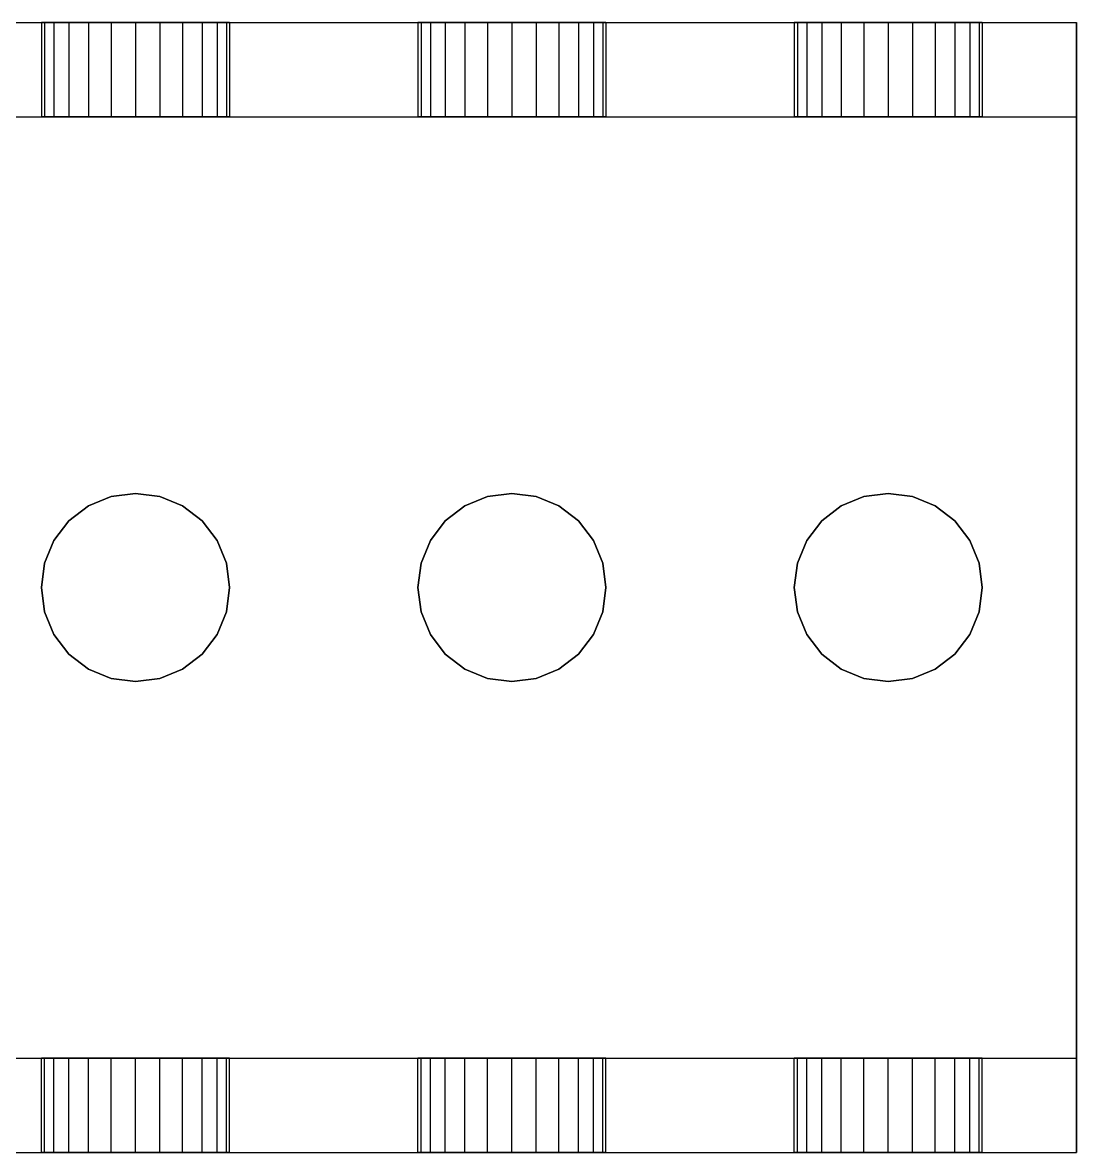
# Model space of a CAD drawing. Header units: metres. Extents: x 0 to 2.5, y -1.5 to 0.
# Drawn here: x 1.1 to 2.5, y -1.5 to 0 of the extents above; entities that cross this region are included whole.
import ezdxf

# ---------------------------------------------------------------- set-up
doc = ezdxf.new("R2010")
doc.units = ezdxf.units.M

msp = doc.modelspace()

# ---------------------------------------------------------------- linework, layer by layer
at = {"layer": 'MY3DLAYER'}
for p, q in [((0, 0), (2.5, 0)), ((0, 0, 1.5), (2.5, 0, 1.5)), ((1.125, 0, 0.75), (1.1293, 0, 0.7824)), ((1.1293, 0, 0.7176), (1.125, 0, 0.75)), ((1.125, 0, 0.75), (1.125, -0.125, 0.75)), ((1.1293, 0, 0.7824), (1.1417, 0, 0.8125)), ((1.1293, 0, 0.7824), (1.1293, -0.125, 0.7824)), ((1.1417, 0, 0.8125), (1.1616, 0, 0.8384)), ((1.1417, 0, 0.8125), (1.1417, -0.125, 0.8125)), ((1.1616, 0, 0.8384), (1.1875, 0, 0.8583)), ((1.1616, 0, 0.8384), (1.1616, -0.125, 0.8384)), ((1.1875, 0, 0.8583), (1.2176, 0, 0.8707)), ((1.1875, 0, 0.8583), (1.1875, -0.125, 0.8583)), ((1.2176, 0, 0.8707), (1.25, 0, 0.875)), ((1.2176, 0, 0.8707), (1.2176, -0.125, 0.8707)), ((1.25, 0, 0.875), (1.2824, 0, 0.8707)), ((1.25, 0, 0.875), (1.25, -0.125, 0.875)), ((1.2824, 0, 0.8707), (1.3125, 0, 0.8583)), ((1.2824, 0, 0.8707), (1.2824, -0.125, 0.8707)), ((1.3125, 0, 0.8583), (1.3384, 0, 0.8384)), ((1.3125, 0, 0.8583), (1.3125, -0.125, 0.8583)), ((1.3384, 0, 0.8384), (1.3583, 0, 0.8125)), ((1.3384, 0, 0.8384), (1.3384, -0.125, 0.8384)), ((1.3583, 0, 0.8125), (1.3707, 0, 0.7824)), ((1.3583, 0, 0.8125), (1.3583, -0.125, 0.8125)), ((1.375, 0, 0.75), (1.3707, 0, 0.7176)), ((1.3707, 0, 0.7824), (1.375, 0, 0.75)), ((1.3707, 0, 0.7824), (1.3707, -0.125, 0.7824)), ((1.375, 0, 0.75), (1.375, -0.125, 0.75)), ((2.125, 0, 0.75), (2.1293, 0, 0.7824)), ((2.1293, 0, 0.7176), (2.125, 0, 0.75)), ((2.125, 0, 0.75), (2.125, -0.125, 0.75)), ((2.1293, 0, 0.7824), (2.1417, 0, 0.8125)), ((2.1417, 0, 0.6875), (2.1293, 0, 0.7176)), ((2.1293, 0, 0.7824), (2.1293, -0.125, 0.7824)), ((2.1293, 0, 0.7176), (2.1293, -0.125, 0.7176)), ((2.1417, 0, 0.8125), (2.1616, 0, 0.8384)), ((2.1616, 0, 0.6616), (2.1417, 0, 0.6875)), ((2.1417, 0, 0.6875), (2.1417, -0.125, 0.6875)), ((2.1417, 0, 0.8125), (2.1417, -0.125, 0.8125)), ((2.1616, 0, 0.8384), (2.1875, 0, 0.8583)), ((2.1875, 0, 0.6417), (2.1616, 0, 0.6616)), ((2.1616, 0, 0.6616), (2.1616, -0.125, 0.6616)), ((2.1616, 0, 0.8384), (2.1616, -0.125, 0.8384)), ((2.1875, 0, 0.8583), (2.2176, 0, 0.8707)), ((2.2176, 0, 0.6293), (2.1875, 0, 0.6417)), ((2.1875, 0, 0.6417), (2.1875, -0.125, 0.6417)), ((2.1875, 0, 0.8583), (2.1875, -0.125, 0.8583)), ((2.2176, 0, 0.8707), (2.25, 0, 0.875)), ((2.25, 0, 0.625), (2.2176, 0, 0.6293)), ((2.2176, 0, 0.8707), (2.2176, -0.125, 0.8707)), ((2.2176, 0, 0.6293), (2.2176, -0.125, 0.6293)), ((2.25, 0, 0.875), (2.2824, 0, 0.8707)), ((2.2824, 0, 0.6293), (2.25, 0, 0.625)), ((2.25, 0, 0.875), (2.25, -0.125, 0.875)), ((2.25, 0, 0.625), (2.25, -0.125, 0.625)), ((2.2824, 0, 0.8707), (2.3125, 0, 0.8583)), ((2.3125, 0, 0.6417), (2.2824, 0, 0.6293)), ((2.2824, 0, 0.8707), (2.2824, -0.125, 0.8707)), ((2.2824, 0, 0.6293), (2.2824, -0.125, 0.6293)), ((2.3125, 0, 0.8583), (2.3384, 0, 0.8384)), ((2.3384, 0, 0.6616), (2.3125, 0, 0.6417)), ((2.3125, 0, 0.6417), (2.3125, -0.125, 0.6417)), ((2.3125, 0, 0.8583), (2.3125, -0.125, 0.8583)), ((2.3384, 0, 0.8384), (2.3583, 0, 0.8125)), ((2.3583, 0, 0.6875), (2.3384, 0, 0.6616)), ((2.3384, 0, 0.8384), (2.3384, -0.125, 0.8384)), ((2.3384, 0, 0.6616), (2.3384, -0.125, 0.6616)), ((2.3583, 0, 0.8125), (2.3707, 0, 0.7824)), ((2.3707, 0, 0.7176), (2.3583, 0, 0.6875)), ((2.3583, 0, 0.8125), (2.3583, -0.125, 0.8125)), ((2.3583, 0, 0.6875), (2.3583, -0.125, 0.6875)), ((2.375, 0, 0.75), (2.3707, 0, 0.7176)), ((2.3707, 0, 0.7824), (2.375, 0, 0.75)), ((2.3707, 0, 0.7824), (2.3707, -0.125, 0.7824)), ((2.3707, 0, 0.7176), (2.3707, -0.125, 0.7176)), ((2.375, 0, 0.75), (2.375, -0.125, 0.75)), ((2.5, 0, 1.5), (2.5, -1.5, 1.5)), ((2.5, 0), (2.5, 0, 1.5)), ((2.5, -1.5), (2.5, 0)), ((1.1417, 0, 0.6875), (1.1293, 0, 0.7176)), ((1.1293, 0, 0.7176), (1.1293, -0.125, 0.7176)), ((1.1616, 0, 0.6616), (1.1417, 0, 0.6875)), ((1.1417, 0, 0.6875), (1.1417, -0.125, 0.6875)), ((1.1875, 0, 0.6417), (1.1616, 0, 0.6616)), ((1.1616, 0, 0.6616), (1.1616, -0.125, 0.6616)), ((1.2176, 0, 0.6293), (1.1875, 0, 0.6417)), ((1.1875, 0, 0.6417), (1.1875, -0.125, 0.6417)), ((1.25, 0, 0.625), (1.2176, 0, 0.6293)), ((1.2176, 0, 0.6293), (1.2176, -0.125, 0.6293)), ((1.2824, 0, 0.6293), (1.25, 0, 0.625)), ((1.25, 0, 0.625), (1.25, -0.125, 0.625)), ((1.3125, 0, 0.6417), (1.2824, 0, 0.6293)), ((1.2824, 0, 0.6293), (1.2824, -0.125, 0.6293)), ((1.3384, 0, 0.6616), (1.3125, 0, 0.6417)), ((1.3125, 0, 0.6417), (1.3125, -0.125, 0.6417)), ((1.3583, 0, 0.6875), (1.3384, 0, 0.6616)), ((1.3384, 0, 0.6616), (1.3384, -0.125, 0.6616)), ((1.3707, 0, 0.7176), (1.3583, 0, 0.6875)), ((1.3583, 0, 0.6875), (1.3583, -0.125, 0.6875)), ((1.3707, 0, 0.7176), (1.3707, -0.125, 0.7176)), ((1.625, 0, 0.75), (1.6293, 0, 0.7824)), ((1.6293, 0, 0.7176), (1.625, 0, 0.75)), ((1.625, 0, 0.75), (1.625, -0.125, 0.75)), ((1.6417, 0, 0.6875), (1.6293, 0, 0.7176)), ((1.6293, 0, 0.7824), (1.6417, 0, 0.8125)), ((1.6293, 0, 0.7176), (1.6293, -0.125, 0.7176)), ((1.6293, 0, 0.7824), (1.6293, -0.125, 0.7824)), ((1.6616, 0, 0.6616), (1.6417, 0, 0.6875)), ((1.6417, 0, 0.8125), (1.6616, 0, 0.8384)), ((1.6417, 0, 0.6875), (1.6417, -0.125, 0.6875)), ((1.6417, 0, 0.8125), (1.6417, -0.125, 0.8125)), ((1.6875, 0, 0.6417), (1.6616, 0, 0.6616)), ((1.6616, 0, 0.8384), (1.6875, 0, 0.8583)), ((1.6616, 0, 0.6616), (1.6616, -0.125, 0.6616)), ((1.6616, 0, 0.8384), (1.6616, -0.125, 0.8384)), ((1.7176, 0, 0.6293), (1.6875, 0, 0.6417)), ((1.6875, 0, 0.8583), (1.7176, 0, 0.8707)), ((1.6875, 0, 0.8583), (1.6875, -0.125, 0.8583)), ((1.6875, 0, 0.6417), (1.6875, -0.125, 0.6417)), ((1.75, 0, 0.625), (1.7176, 0, 0.6293)), ((1.7176, 0, 0.8707), (1.75, 0, 0.875)), ((1.7176, 0, 0.8707), (1.7176, -0.125, 0.8707)), ((1.7176, 0, 0.6293), (1.7176, -0.125, 0.6293)), ((1.7824, 0, 0.6293), (1.75, 0, 0.625)), ((1.75, 0, 0.875), (1.7824, 0, 0.8707)), ((1.75, 0, 0.875), (1.75, -0.125, 0.875)), ((1.75, 0, 0.625), (1.75, -0.125, 0.625)), ((1.8125, 0, 0.6417), (1.7824, 0, 0.6293)), ((1.7824, 0, 0.8707), (1.8125, 0, 0.8583)), ((1.7824, 0, 0.8707), (1.7824, -0.125, 0.8707)), ((1.7824, 0, 0.6293), (1.7824, -0.125, 0.6293)), ((1.8384, 0, 0.6616), (1.8125, 0, 0.6417)), ((1.8125, 0, 0.8583), (1.8384, 0, 0.8384)), ((1.8125, 0, 0.8583), (1.8125, -0.125, 0.8583)), ((1.8125, 0, 0.6417), (1.8125, -0.125, 0.6417)), ((1.8583, 0, 0.6875), (1.8384, 0, 0.6616)), ((1.8384, 0, 0.8384), (1.8583, 0, 0.8125)), ((1.8384, 0, 0.8384), (1.8384, -0.125, 0.8384)), ((1.8384, 0, 0.6616), (1.8384, -0.125, 0.6616)), ((1.8707, 0, 0.7176), (1.8583, 0, 0.6875)), ((1.8583, 0, 0.8125), (1.8707, 0, 0.7824)), ((1.8583, 0, 0.8125), (1.8583, -0.125, 0.8125)), ((1.8583, 0, 0.6875), (1.8583, -0.125, 0.6875)), ((1.875, 0, 0.75), (1.8707, 0, 0.7176)), ((1.8707, 0, 0.7824), (1.875, 0, 0.75)), ((1.8707, 0, 0.7824), (1.8707, -0.125, 0.7824)), ((1.8707, 0, 0.7176), (1.8707, -0.125, 0.7176)), ((1.875, 0, 0.75), (1.875, -0.125, 0.75)), ((0.5, -0.125, 0.125), (2.5, -0.125, 0.125)), ((0.5, -0.125, 1.375), (2.5, -0.125, 1.375)), ((1.1293, -0.125, 0.7176), (1.125, -0.125, 0.75)), ((1.125, -0.125, 0.75), (1.1293, -0.125, 0.7824)), ((1.1417, -0.125, 0.6875), (1.1293, -0.125, 0.7176)), ((1.1293, -0.125, 0.7824), (1.1417, -0.125, 0.8125)), ((1.1616, -0.125, 0.6616), (1.1417, -0.125, 0.6875)), ((1.1417, -0.125, 0.8125), (1.1616, -0.125, 0.8384)), ((1.1875, -0.125, 0.6417), (1.1616, -0.125, 0.6616)), ((1.1616, -0.125, 0.8384), (1.1875, -0.125, 0.8583)), ((1.2176, -0.125, 0.6293), (1.1875, -0.125, 0.6417)), ((1.1875, -0.125, 0.8583), (1.2176, -0.125, 0.8707)), ((1.25, -0.125, 0.625), (1.2176, -0.125, 0.6293)), ((1.2176, -0.125, 0.8707), (1.25, -0.125, 0.875)), ((1.2824, -0.125, 0.6293), (1.25, -0.125, 0.625)), ((1.25, -0.125, 0.875), (1.2824, -0.125, 0.8707)), ((1.3125, -0.125, 0.6417), (1.2824, -0.125, 0.6293)), ((1.2824, -0.125, 0.8707), (1.3125, -0.125, 0.8583)), ((1.3384, -0.125, 0.6616), (1.3125, -0.125, 0.6417)), ((1.3125, -0.125, 0.8583), (1.3384, -0.125, 0.8384)), ((1.3583, -0.125, 0.6875), (1.3384, -0.125, 0.6616)), ((1.3384, -0.125, 0.8384), (1.3583, -0.125, 0.8125)), ((1.3707, -0.125, 0.7176), (1.3583, -0.125, 0.6875)), ((1.3583, -0.125, 0.8125), (1.3707, -0.125, 0.7824)), ((1.375, -0.125, 0.75), (1.3707, -0.125, 0.7176)), ((1.3707, -0.125, 0.7824), (1.375, -0.125, 0.75)), ((1.6293, -0.125, 0.7176), (1.625, -0.125, 0.75)), ((1.625, -0.125, 0.75), (1.6293, -0.125, 0.7824)), ((1.6417, -0.125, 0.6875), (1.6293, -0.125, 0.7176)), ((1.6293, -0.125, 0.7824), (1.6417, -0.125, 0.8125)), ((1.6417, -0.125, 0.8125), (1.6616, -0.125, 0.8384)), ((1.6616, -0.125, 0.6616), (1.6417, -0.125, 0.6875)), ((1.6616, -0.125, 0.8384), (1.6875, -0.125, 0.8583)), ((1.6875, -0.125, 0.6417), (1.6616, -0.125, 0.6616)), ((1.6875, -0.125, 0.8583), (1.7176, -0.125, 0.8707)), ((1.7176, -0.125, 0.6293), (1.6875, -0.125, 0.6417)), ((1.7176, -0.125, 0.8707), (1.75, -0.125, 0.875)), ((1.75, -0.125, 0.625), (1.7176, -0.125, 0.6293)), ((1.75, -0.125, 0.875), (1.7824, -0.125, 0.8707)), ((1.7824, -0.125, 0.6293), (1.75, -0.125, 0.625)), ((1.7824, -0.125, 0.8707), (1.8125, -0.125, 0.8583)), ((1.8125, -0.125, 0.6417), (1.7824, -0.125, 0.6293)), ((1.8125, -0.125, 0.8583), (1.8384, -0.125, 0.8384)), ((1.8384, -0.125, 0.6616), (1.8125, -0.125, 0.6417)), ((1.8384, -0.125, 0.8384), (1.8583, -0.125, 0.8125)), ((1.8583, -0.125, 0.6875), (1.8384, -0.125, 0.6616)), ((1.8583, -0.125, 0.8125), (1.8707, -0.125, 0.7824)), ((1.8707, -0.125, 0.7176), (1.8583, -0.125, 0.6875)), ((1.8707, -0.125, 0.7824), (1.875, -0.125, 0.75)), ((1.875, -0.125, 0.75), (1.8707, -0.125, 0.7176)), ((2.1293, -0.125, 0.7176), (2.125, -0.125, 0.75)), ((2.125, -0.125, 0.75), (2.1293, -0.125, 0.7824)), ((2.1417, -0.125, 0.6875), (2.1293, -0.125, 0.7176)), ((2.1293, -0.125, 0.7824), (2.1417, -0.125, 0.8125)), ((2.1616, -0.125, 0.6616), (2.1417, -0.125, 0.6875)), ((2.1417, -0.125, 0.8125), (2.1616, -0.125, 0.8384)), ((2.1875, -0.125, 0.6417), (2.1616, -0.125, 0.6616)), ((2.1616, -0.125, 0.8384), (2.1875, -0.125, 0.8583)), ((2.2176, -0.125, 0.6293), (2.1875, -0.125, 0.6417)), ((2.1875, -0.125, 0.8583), (2.2176, -0.125, 0.8707)), ((2.25, -0.125, 0.625), (2.2176, -0.125, 0.6293)), ((2.2176, -0.125, 0.8707), (2.25, -0.125, 0.875)), ((2.2824, -0.125, 0.6293), (2.25, -0.125, 0.625)), ((2.25, -0.125, 0.875), (2.2824, -0.125, 0.8707)), ((2.3125, -0.125, 0.6417), (2.2824, -0.125, 0.6293)), ((2.2824, -0.125, 0.8707), (2.3125, -0.125, 0.8583)), ((2.3384, -0.125, 0.6616), (2.3125, -0.125, 0.6417)), ((2.3125, -0.125, 0.8583), (2.3384, -0.125, 0.8384)), ((2.3583, -0.125, 0.6875), (2.3384, -0.125, 0.6616)), ((2.3384, -0.125, 0.8384), (2.3583, -0.125, 0.8125)), ((2.3707, -0.125, 0.7176), (2.3583, -0.125, 0.6875)), ((2.3583, -0.125, 0.8125), (2.3707, -0.125, 0.7824)), ((2.375, -0.125, 0.75), (2.3707, -0.125, 0.7176)), ((2.3707, -0.125, 0.7824), (2.375, -0.125, 0.75)), ((2.5, -0.125, 1.375), (2.5, -0.125, 0.125)), ((2.5, -1.375, 1.375), (2.5, -0.125, 1.375)), ((2.5, -0.125, 0.125), (2.5, -1.375, 0.125)), ((1.2176, -0.6293, 1.375), (1.1875, -0.6417, 1.375)), ((1.1875, -0.6417, 0.125), (1.2176, -0.6293, 0.125)), ((1.1875, -0.6417), (1.2176, -0.6293)), ((1.2176, -0.6293, 1.5), (1.1875, -0.6417, 1.5)), ((1.25, -0.625, 1.375), (1.2176, -0.6293, 1.375)), ((1.2176, -0.6293, 0.125), (1.25, -0.625, 0.125)), ((1.2176, -0.6293), (1.25, -0.625)), ((1.25, -0.625, 1.5), (1.2176, -0.6293, 1.5)), ((1.2176, -0.6293, 1.5), (1.2176, -0.6293, 1.375)), ((1.2176, -0.6293), (1.2176, -0.6293, 0.125)), ((1.2824, -0.6293, 1.375), (1.25, -0.625, 1.375)), ((1.25, -0.625, 0.125), (1.2824, -0.6293, 0.125)), ((1.25, -0.625), (1.2824, -0.6293)), ((1.2824, -0.6293, 1.5), (1.25, -0.625, 1.5)), ((1.25, -0.625), (1.25, -0.625, 0.125)), ((1.25, -0.625, 1.5), (1.25, -0.625, 1.375)), ((1.3125, -0.6417, 1.375), (1.2824, -0.6293, 1.375)), ((1.2824, -0.6293, 0.125), (1.3125, -0.6417, 0.125)), ((1.2824, -0.6293), (1.3125, -0.6417)), ((1.3125, -0.6417, 1.5), (1.2824, -0.6293, 1.5)), ((1.2824, -0.6293), (1.2824, -0.6293, 0.125)), ((1.2824, -0.6293, 1.5), (1.2824, -0.6293, 1.375)), ((1.7176, -0.6293, 1.375), (1.6875, -0.6417, 1.375)), ((1.6875, -0.6417, 0.125), (1.7176, -0.6293, 0.125)), ((1.6875, -0.6417), (1.7176, -0.6293)), ((1.7176, -0.6293, 1.5), (1.6875, -0.6417, 1.5)), ((1.75, -0.625, 1.375), (1.7176, -0.6293, 1.375)), ((1.7176, -0.6293, 0.125), (1.75, -0.625, 0.125)), ((1.7176, -0.6293), (1.75, -0.625)), ((1.75, -0.625, 1.5), (1.7176, -0.6293, 1.5)), ((1.7176, -0.6293, 1.5), (1.7176, -0.6293, 1.375)), ((1.7176, -0.6293), (1.7176, -0.6293, 0.125)), ((1.7824, -0.6293, 1.375), (1.75, -0.625, 1.375)), ((1.75, -0.625, 0.125), (1.7824, -0.6293, 0.125)), ((1.75, -0.625), (1.7824, -0.6293)), ((1.7824, -0.6293, 1.5), (1.75, -0.625, 1.5)), ((1.75, -0.625, 1.5), (1.75, -0.625, 1.375)), ((1.75, -0.625), (1.75, -0.625, 0.125)), ((1.8125, -0.6417, 1.375), (1.7824, -0.6293, 1.375)), ((1.7824, -0.6293, 0.125), (1.8125, -0.6417, 0.125)), ((1.7824, -0.6293), (1.8125, -0.6417)), ((1.8125, -0.6417, 1.5), (1.7824, -0.6293, 1.5)), ((1.7824, -0.6293, 1.5), (1.7824, -0.6293, 1.375)), ((1.7824, -0.6293), (1.7824, -0.6293, 0.125)), ((2.2176, -0.6293, 1.375), (2.1875, -0.6417, 1.375)), ((2.1875, -0.6417, 0.125), (2.2176, -0.6293, 0.125)), ((2.1875, -0.6417), (2.2176, -0.6293)), ((2.2176, -0.6293, 1.5), (2.1875, -0.6417, 1.5)), ((2.25, -0.625, 1.375), (2.2176, -0.6293, 1.375)), ((2.2176, -0.6293, 0.125), (2.25, -0.625, 0.125)), ((2.2176, -0.6293), (2.25, -0.625)), ((2.25, -0.625, 1.5), (2.2176, -0.6293, 1.5)), ((2.2176, -0.6293), (2.2176, -0.6293, 0.125)), ((2.2176, -0.6293, 1.5), (2.2176, -0.6293, 1.375)), ((2.2824, -0.6293, 1.375), (2.25, -0.625, 1.375)), ((2.25, -0.625, 0.125), (2.2824, -0.6293, 0.125)), ((2.25, -0.625), (2.2824, -0.6293)), ((2.2824, -0.6293, 1.5), (2.25, -0.625, 1.5)), ((2.25, -0.625), (2.25, -0.625, 0.125)), ((2.25, -0.625, 1.5), (2.25, -0.625, 1.375)), ((2.3125, -0.6417, 1.375), (2.2824, -0.6293, 1.375)), ((2.2824, -0.6293, 0.125), (2.3125, -0.6417, 0.125)), ((2.2824, -0.6293), (2.3125, -0.6417)), ((2.3125, -0.6417, 1.5), (2.2824, -0.6293, 1.5)), ((2.2824, -0.6293), (2.2824, -0.6293, 0.125)), ((2.2824, -0.6293, 1.5), (2.2824, -0.6293, 1.375)), ((1.1875, -0.6417, 1.375), (1.1616, -0.6616, 1.375)), ((1.1616, -0.6616, 0.125), (1.1875, -0.6417, 0.125)), ((1.1616, -0.6616), (1.1875, -0.6417)), ((1.1875, -0.6417, 1.5), (1.1616, -0.6616, 1.5)), ((1.1875, -0.6417, 1.5), (1.1875, -0.6417, 1.375)), ((1.1875, -0.6417), (1.1875, -0.6417, 0.125)), ((1.3384, -0.6616, 1.375), (1.3125, -0.6417, 1.375)), ((1.3125, -0.6417, 0.125), (1.3384, -0.6616, 0.125)), ((1.3125, -0.6417), (1.3384, -0.6616)), ((1.3384, -0.6616, 1.5), (1.3125, -0.6417, 1.5)), ((1.3125, -0.6417), (1.3125, -0.6417, 0.125)), ((1.3125, -0.6417, 1.5), (1.3125, -0.6417, 1.375)), ((1.6875, -0.6417, 1.375), (1.6616, -0.6616, 1.375)), ((1.6616, -0.6616, 0.125), (1.6875, -0.6417, 0.125)), ((1.6616, -0.6616), (1.6875, -0.6417)), ((1.6875, -0.6417, 1.5), (1.6616, -0.6616, 1.5)), ((1.6875, -0.6417, 1.5), (1.6875, -0.6417, 1.375)), ((1.6875, -0.6417), (1.6875, -0.6417, 0.125)), ((1.8384, -0.6616, 1.375), (1.8125, -0.6417, 1.375)), ((1.8125, -0.6417, 0.125), (1.8384, -0.6616, 0.125)), ((1.8125, -0.6417), (1.8384, -0.6616)), ((1.8384, -0.6616, 1.5), (1.8125, -0.6417, 1.5)), ((1.8125, -0.6417, 1.5), (1.8125, -0.6417, 1.375)), ((1.8125, -0.6417), (1.8125, -0.6417, 0.125)), ((2.1875, -0.6417, 1.375), (2.1616, -0.6616, 1.375)), ((2.1616, -0.6616, 0.125), (2.1875, -0.6417, 0.125)), ((2.1616, -0.6616), (2.1875, -0.6417)), ((2.1875, -0.6417, 1.5), (2.1616, -0.6616, 1.5)), ((2.1875, -0.6417), (2.1875, -0.6417, 0.125)), ((2.1875, -0.6417, 1.5), (2.1875, -0.6417, 1.375)), ((2.3384, -0.6616, 1.375), (2.3125, -0.6417, 1.375)), ((2.3125, -0.6417, 0.125), (2.3384, -0.6616, 0.125)), ((2.3125, -0.6417), (2.3384, -0.6616)), ((2.3384, -0.6616, 1.5), (2.3125, -0.6417, 1.5)), ((2.3125, -0.6417), (2.3125, -0.6417, 0.125)), ((2.3125, -0.6417, 1.5), (2.3125, -0.6417, 1.375)), ((1.1616, -0.6616, 1.375), (1.1417, -0.6875, 1.375)), ((1.1417, -0.6875, 0.125), (1.1616, -0.6616, 0.125)), ((1.1417, -0.6875), (1.1616, -0.6616)), ((1.1616, -0.6616, 1.5), (1.1417, -0.6875, 1.5)), ((1.1616, -0.6616), (1.1616, -0.6616, 0.125)), ((1.1616, -0.6616, 1.5), (1.1616, -0.6616, 1.375)), ((1.3583, -0.6875, 1.375), (1.3384, -0.6616, 1.375)), ((1.3384, -0.6616, 0.125), (1.3583, -0.6875, 0.125)), ((1.3384, -0.6616), (1.3583, -0.6875)), ((1.3384, -0.6616, 1.5), (1.3384, -0.6616, 1.375)), ((1.3583, -0.6875, 1.5), (1.3384, -0.6616, 1.5)), ((1.3384, -0.6616), (1.3384, -0.6616, 0.125)), ((1.6616, -0.6616, 1.375), (1.6417, -0.6875, 1.375)), ((1.6417, -0.6875, 0.125), (1.6616, -0.6616, 0.125)), ((1.6417, -0.6875), (1.6616, -0.6616)), ((1.6616, -0.6616, 1.5), (1.6417, -0.6875, 1.5)), ((1.6616, -0.6616, 1.5), (1.6616, -0.6616, 1.375)), ((1.6616, -0.6616), (1.6616, -0.6616, 0.125)), ((1.8583, -0.6875, 1.375), (1.8384, -0.6616, 1.375)), ((1.8384, -0.6616, 0.125), (1.8583, -0.6875, 0.125)), ((1.8384, -0.6616), (1.8583, -0.6875)), ((1.8583, -0.6875, 1.5), (1.8384, -0.6616, 1.5)), ((1.8384, -0.6616), (1.8384, -0.6616, 0.125)), ((1.8384, -0.6616, 1.5), (1.8384, -0.6616, 1.375)), ((2.1616, -0.6616, 1.375), (2.1417, -0.6875, 1.375)), ((2.1417, -0.6875, 0.125), (2.1616, -0.6616, 0.125)), ((2.1417, -0.6875), (2.1616, -0.6616)), ((2.1616, -0.6616, 1.5), (2.1417, -0.6875, 1.5)), ((2.1616, -0.6616), (2.1616, -0.6616, 0.125)), ((2.1616, -0.6616, 1.5), (2.1616, -0.6616, 1.375)), ((2.3583, -0.6875, 1.375), (2.3384, -0.6616, 1.375)), ((2.3384, -0.6616, 0.125), (2.3583, -0.6875, 0.125)), ((2.3384, -0.6616), (2.3583, -0.6875)), ((2.3583, -0.6875, 1.5), (2.3384, -0.6616, 1.5)), ((2.3384, -0.6616), (2.3384, -0.6616, 0.125)), ((2.3384, -0.6616, 1.5), (2.3384, -0.6616, 1.375)), ((1.1417, -0.6875, 1.375), (1.1293, -0.7176, 1.375)), ((1.1293, -0.7176, 0.125), (1.1417, -0.6875, 0.125)), ((1.1293, -0.7176), (1.1417, -0.6875)), ((1.1417, -0.6875, 1.5), (1.1293, -0.7176, 1.5)), ((1.1417, -0.6875), (1.1417, -0.6875, 0.125)), ((1.1417, -0.6875, 1.5), (1.1417, -0.6875, 1.375)), ((1.3707, -0.7176, 1.375), (1.3583, -0.6875, 1.375)), ((1.3583, -0.6875, 0.125), (1.3707, -0.7176, 0.125)), ((1.3583, -0.6875), (1.3707, -0.7176)), ((1.3583, -0.6875, 1.5), (1.3583, -0.6875, 1.375)), ((1.3707, -0.7176, 1.5), (1.3583, -0.6875, 1.5)), ((1.3583, -0.6875), (1.3583, -0.6875, 0.125)), ((1.6417, -0.6875, 1.375), (1.6293, -0.7176, 1.375)), ((1.6293, -0.7176, 0.125), (1.6417, -0.6875, 0.125)), ((1.6293, -0.7176), (1.6417, -0.6875)), ((1.6417, -0.6875, 1.5), (1.6293, -0.7176, 1.5)), ((1.6417, -0.6875, 1.5), (1.6417, -0.6875, 1.375)), ((1.6417, -0.6875), (1.6417, -0.6875, 0.125)), ((1.8707, -0.7176, 1.375), (1.8583, -0.6875, 1.375)), ((1.8583, -0.6875, 0.125), (1.8707, -0.7176, 0.125)), ((1.8583, -0.6875), (1.8707, -0.7176)), ((1.8707, -0.7176, 1.5), (1.8583, -0.6875, 1.5)), ((1.8583, -0.6875, 1.5), (1.8583, -0.6875, 1.375)), ((1.8583, -0.6875), (1.8583, -0.6875, 0.125)), ((2.1417, -0.6875, 1.375), (2.1293, -0.7176, 1.375)), ((2.1293, -0.7176, 0.125), (2.1417, -0.6875, 0.125)), ((2.1293, -0.7176), (2.1417, -0.6875)), ((2.1417, -0.6875, 1.5), (2.1293, -0.7176, 1.5)), ((2.1417, -0.6875, 1.5), (2.1417, -0.6875, 1.375)), ((2.1417, -0.6875), (2.1417, -0.6875, 0.125)), ((2.3707, -0.7176, 1.375), (2.3583, -0.6875, 1.375)), ((2.3583, -0.6875, 0.125), (2.3707, -0.7176, 0.125)), ((2.3583, -0.6875), (2.3707, -0.7176)), ((2.3707, -0.7176, 1.5), (2.3583, -0.6875, 1.5)), ((2.3583, -0.6875), (2.3583, -0.6875, 0.125)), ((2.3583, -0.6875, 1.5), (2.3583, -0.6875, 1.375)), ((1.1293, -0.7176, 1.375), (1.125, -0.75, 1.375)), ((1.125, -0.75, 0.125), (1.1293, -0.7176, 0.125)), ((1.125, -0.75), (1.1293, -0.7176)), ((1.1293, -0.7176, 1.5), (1.125, -0.75, 1.5)), ((1.1293, -0.7176), (1.1293, -0.7176, 0.125)), ((1.1293, -0.7176, 1.5), (1.1293, -0.7176, 1.375)), ((1.375, -0.75, 1.375), (1.3707, -0.7176, 1.375)), ((1.3707, -0.7176, 0.125), (1.375, -0.75, 0.125)), ((1.3707, -0.7176), (1.375, -0.75)), ((1.3707, -0.7176, 1.5), (1.3707, -0.7176, 1.375)), ((1.375, -0.75, 1.5), (1.3707, -0.7176, 1.5)), ((1.3707, -0.7176), (1.3707, -0.7176, 0.125)), ((1.6293, -0.7176, 1.375), (1.625, -0.75, 1.375)), ((1.625, -0.75, 0.125), (1.6293, -0.7176, 0.125)), ((1.625, -0.75), (1.6293, -0.7176)), ((1.6293, -0.7176, 1.5), (1.625, -0.75, 1.5)), ((1.6293, -0.7176, 1.5), (1.6293, -0.7176, 1.375)), ((1.6293, -0.7176), (1.6293, -0.7176, 0.125)), ((1.875, -0.75, 1.375), (1.8707, -0.7176, 1.375)), ((1.8707, -0.7176, 0.125), (1.875, -0.75, 0.125)), ((1.8707, -0.7176), (1.875, -0.75)), ((1.875, -0.75, 1.5), (1.8707, -0.7176, 1.5)), ((1.8707, -0.7176, 1.5), (1.8707, -0.7176, 1.375)), ((1.8707, -0.7176), (1.8707, -0.7176, 0.125)), ((2.1293, -0.7176, 1.375), (2.125, -0.75, 1.375)), ((2.125, -0.75, 0.125), (2.1293, -0.7176, 0.125)), ((2.125, -0.75), (2.1293, -0.7176)), ((2.1293, -0.7176, 1.5), (2.125, -0.75, 1.5)), ((2.1293, -0.7176), (2.1293, -0.7176, 0.125)), ((2.1293, -0.7176, 1.5), (2.1293, -0.7176, 1.375)), ((2.375, -0.75, 1.375), (2.3707, -0.7176, 1.375)), ((2.3707, -0.7176, 0.125), (2.375, -0.75, 0.125)), ((2.3707, -0.7176), (2.375, -0.75)), ((2.375, -0.75, 1.5), (2.3707, -0.7176, 1.5)), ((2.3707, -0.7176), (2.3707, -0.7176, 0.125)), ((2.3707, -0.7176, 1.5), (2.3707, -0.7176, 1.375)), ((1.125, -0.75, 1.375), (1.1293, -0.7824, 1.375)), ((1.1293, -0.7824, 0.125), (1.125, -0.75, 0.125)), ((1.1293, -0.7824), (1.125, -0.75)), ((1.125, -0.75, 1.5), (1.1293, -0.7824, 1.5)), ((1.125, -0.75), (1.125, -0.75, 0.125)), ((1.125, -0.75, 1.5), (1.125, -0.75, 1.375)), ((1.3707, -0.7824, 1.375), (1.375, -0.75, 1.375)), ((1.375, -0.75, 0.125), (1.3707, -0.7824, 0.125)), ((1.375, -0.75), (1.3707, -0.7824)), ((1.3707, -0.7824, 1.5), (1.375, -0.75, 1.5)), ((1.375, -0.75, 1.5), (1.375, -0.75, 1.375)), ((1.375, -0.75), (1.375, -0.75, 0.125)), ((1.6293, -0.7824, 0.125), (1.625, -0.75, 0.125)), ((1.6293, -0.7824), (1.625, -0.75)), ((1.625, -0.75, 1.5), (1.6293, -0.7824, 1.5)), ((1.625, -0.75, 1.5), (1.625, -0.75, 1.375)), ((1.625, -0.75), (1.625, -0.75, 0.125)), ((1.875, -0.75, 0.125), (1.8707, -0.7824, 0.125)), ((1.875, -0.75), (1.8707, -0.7824)), ((1.8707, -0.7824, 1.5), (1.875, -0.75, 1.5)), ((1.875, -0.75, 1.5), (1.875, -0.75, 1.375)), ((1.875, -0.75), (1.875, -0.75, 0.125)), ((2.125, -0.75, 1.375), (2.1293, -0.7824, 1.375)), ((2.1293, -0.7824, 0.125), (2.125, -0.75, 0.125)), ((2.1293, -0.7824), (2.125, -0.75)), ((2.125, -0.75, 1.5), (2.1293, -0.7824, 1.5)), ((2.125, -0.75), (2.125, -0.75, 0.125)), ((2.125, -0.75, 1.5), (2.125, -0.75, 1.375)), ((2.3707, -0.7824, 1.375), (2.375, -0.75, 1.375)), ((2.375, -0.75, 0.125), (2.3707, -0.7824, 0.125)), ((2.375, -0.75), (2.3707, -0.7824)), ((2.3707, -0.7824, 1.5), (2.375, -0.75, 1.5)), ((2.375, -0.75), (2.375, -0.75, 0.125)), ((2.375, -0.75, 1.5), (2.375, -0.75, 1.375)), ((1.625, -0.75, 1.375), (1.6293, -0.7824, 1.375)), ((1.8707, -0.7824, 1.375), (1.875, -0.75, 1.375)), ((1.1293, -0.7824, 1.375), (1.1417, -0.8125, 1.375)), ((1.1417, -0.8125, 0.125), (1.1293, -0.7824, 0.125)), ((1.1417, -0.8125), (1.1293, -0.7824)), ((1.1293, -0.7824, 1.5), (1.1417, -0.8125, 1.5)), ((1.1293, -0.7824), (1.1293, -0.7824, 0.125)), ((1.1293, -0.7824, 1.5), (1.1293, -0.7824, 1.375)), ((1.3583, -0.8125, 1.375), (1.3707, -0.7824, 1.375)), ((1.3707, -0.7824, 0.125), (1.3583, -0.8125, 0.125)), ((1.3707, -0.7824), (1.3583, -0.8125)), ((1.3583, -0.8125, 1.5), (1.3707, -0.7824, 1.5)), ((1.3707, -0.7824), (1.3707, -0.7824, 0.125)), ((1.3707, -0.7824, 1.5), (1.3707, -0.7824, 1.375)), ((1.6293, -0.7824, 1.375), (1.6417, -0.8125, 1.375)), ((1.6417, -0.8125, 0.125), (1.6293, -0.7824, 0.125)), ((1.6417, -0.8125), (1.6293, -0.7824)), ((1.6293, -0.7824, 1.5), (1.6417, -0.8125, 1.5)), ((1.6293, -0.7824, 1.5), (1.6293, -0.7824, 1.375)), ((1.6293, -0.7824), (1.6293, -0.7824, 0.125)), ((1.8583, -0.8125, 1.375), (1.8707, -0.7824, 1.375)), ((1.8707, -0.7824, 0.125), (1.8583, -0.8125, 0.125)), ((1.8707, -0.7824), (1.8583, -0.8125)), ((1.8583, -0.8125, 1.5), (1.8707, -0.7824, 1.5)), ((1.8707, -0.7824, 1.5), (1.8707, -0.7824, 1.375)), ((1.8707, -0.7824), (1.8707, -0.7824, 0.125)), ((2.1293, -0.7824, 1.375), (2.1417, -0.8125, 1.375)), ((2.1417, -0.8125, 0.125), (2.1293, -0.7824, 0.125)), ((2.1417, -0.8125), (2.1293, -0.7824)), ((2.1293, -0.7824, 1.5), (2.1417, -0.8125, 1.5)), ((2.1293, -0.7824), (2.1293, -0.7824, 0.125)), ((2.1293, -0.7824, 1.5), (2.1293, -0.7824, 1.375)), ((2.3583, -0.8125, 1.375), (2.3707, -0.7824, 1.375)), ((2.3707, -0.7824, 0.125), (2.3583, -0.8125, 0.125)), ((2.3707, -0.7824), (2.3583, -0.8125)), ((2.3583, -0.8125, 1.5), (2.3707, -0.7824, 1.5)), ((2.3707, -0.7824), (2.3707, -0.7824, 0.125)), ((2.3707, -0.7824, 1.5), (2.3707, -0.7824, 1.375)), ((1.1417, -0.8125, 1.375), (1.1616, -0.8384, 1.375)), ((1.1616, -0.8384, 0.125), (1.1417, -0.8125, 0.125)), ((1.1616, -0.8384), (1.1417, -0.8125)), ((1.1417, -0.8125, 1.5), (1.1616, -0.8384, 1.5)), ((1.1417, -0.8125), (1.1417, -0.8125, 0.125)), ((1.1417, -0.8125, 1.5), (1.1417, -0.8125, 1.375)), ((1.3384, -0.8384, 1.375), (1.3583, -0.8125, 1.375)), ((1.3583, -0.8125, 0.125), (1.3384, -0.8384, 0.125)), ((1.3583, -0.8125), (1.3384, -0.8384)), ((1.3384, -0.8384, 1.5), (1.3583, -0.8125, 1.5)), ((1.3583, -0.8125), (1.3583, -0.8125, 0.125)), ((1.3583, -0.8125, 1.5), (1.3583, -0.8125, 1.375)), ((1.6417, -0.8125, 1.375), (1.6616, -0.8384, 1.375)), ((1.6616, -0.8384, 0.125), (1.6417, -0.8125, 0.125)), ((1.6616, -0.8384), (1.6417, -0.8125)), ((1.6417, -0.8125, 1.5), (1.6616, -0.8384, 1.5)), ((1.6417, -0.8125, 1.5), (1.6417, -0.8125, 1.375)), ((1.6417, -0.8125), (1.6417, -0.8125, 0.125)), ((1.8384, -0.8384, 1.375), (1.8583, -0.8125, 1.375)), ((1.8583, -0.8125, 0.125), (1.8384, -0.8384, 0.125)), ((1.8583, -0.8125), (1.8384, -0.8384)), ((1.8384, -0.8384, 1.5), (1.8583, -0.8125, 1.5)), ((1.8583, -0.8125, 1.5), (1.8583, -0.8125, 1.375)), ((1.8583, -0.8125), (1.8583, -0.8125, 0.125)), ((2.1417, -0.8125, 1.375), (2.1616, -0.8384, 1.375)), ((2.1616, -0.8384, 0.125), (2.1417, -0.8125, 0.125)), ((2.1616, -0.8384), (2.1417, -0.8125)), ((2.1417, -0.8125, 1.5), (2.1616, -0.8384, 1.5)), ((2.1417, -0.8125), (2.1417, -0.8125, 0.125)), ((2.1417, -0.8125, 1.5), (2.1417, -0.8125, 1.375)), ((2.3384, -0.8384, 1.375), (2.3583, -0.8125, 1.375)), ((2.3583, -0.8125, 0.125), (2.3384, -0.8384, 0.125)), ((2.3583, -0.8125), (2.3384, -0.8384)), ((2.3384, -0.8384, 1.5), (2.3583, -0.8125, 1.5)), ((2.3583, -0.8125), (2.3583, -0.8125, 0.125)), ((2.3583, -0.8125, 1.5), (2.3583, -0.8125, 1.375)), ((1.1616, -0.8384, 1.375), (1.1875, -0.8583, 1.375)), ((1.1875, -0.8583, 0.125), (1.1616, -0.8384, 0.125)), ((1.1875, -0.8583), (1.1616, -0.8384)), ((1.1616, -0.8384, 1.5), (1.1875, -0.8583, 1.5)), ((1.1616, -0.8384, 1.5), (1.1616, -0.8384, 1.375)), ((1.1616, -0.8384), (1.1616, -0.8384, 0.125)), ((1.3125, -0.8583, 1.375), (1.3384, -0.8384, 1.375)), ((1.3384, -0.8384, 0.125), (1.3125, -0.8583, 0.125)), ((1.3384, -0.8384), (1.3125, -0.8583)), ((1.3125, -0.8583, 1.5), (1.3384, -0.8384, 1.5)), ((1.3384, -0.8384), (1.3384, -0.8384, 0.125)), ((1.3384, -0.8384, 1.5), (1.3384, -0.8384, 1.375)), ((1.6616, -0.8384, 1.375), (1.6875, -0.8583, 1.375)), ((1.6875, -0.8583, 0.125), (1.6616, -0.8384, 0.125)), ((1.6875, -0.8583), (1.6616, -0.8384)), ((1.6616, -0.8384, 1.5), (1.6875, -0.8583, 1.5)), ((1.6616, -0.8384, 1.5), (1.6616, -0.8384, 1.375)), ((1.6616, -0.8384), (1.6616, -0.8384, 0.125)), ((1.8125, -0.8583, 1.375), (1.8384, -0.8384, 1.375)), ((1.8384, -0.8384, 0.125), (1.8125, -0.8583, 0.125)), ((1.8384, -0.8384), (1.8125, -0.8583)), ((1.8125, -0.8583, 1.5), (1.8384, -0.8384, 1.5)), ((1.8384, -0.8384, 1.5), (1.8384, -0.8384, 1.375)), ((1.8384, -0.8384), (1.8384, -0.8384, 0.125)), ((2.1616, -0.8384, 1.375), (2.1875, -0.8583, 1.375)), ((2.1875, -0.8583, 0.125), (2.1616, -0.8384, 0.125)), ((2.1875, -0.8583), (2.1616, -0.8384)), ((2.1616, -0.8384, 1.5), (2.1875, -0.8583, 1.5)), ((2.1616, -0.8384), (2.1616, -0.8384, 0.125)), ((2.1616, -0.8384, 1.5), (2.1616, -0.8384, 1.375)), ((2.3125, -0.8583, 1.375), (2.3384, -0.8384, 1.375)), ((2.3384, -0.8384, 0.125), (2.3125, -0.8583, 0.125)), ((2.3384, -0.8384), (2.3125, -0.8583)), ((2.3125, -0.8583, 1.5), (2.3384, -0.8384, 1.5)), ((2.3384, -0.8384), (2.3384, -0.8384, 0.125)), ((2.3384, -0.8384, 1.5), (2.3384, -0.8384, 1.375)), ((1.1875, -0.8583, 1.375), (1.2176, -0.8707, 1.375)), ((1.2176, -0.8707, 0.125), (1.1875, -0.8583, 0.125)), ((1.2176, -0.8707), (1.1875, -0.8583)), ((1.1875, -0.8583, 1.5), (1.2176, -0.8707, 1.5)), ((1.1875, -0.8583, 1.5), (1.1875, -0.8583, 1.375)), ((1.1875, -0.8583), (1.1875, -0.8583, 0.125)), ((1.2824, -0.8707, 1.375), (1.3125, -0.8583, 1.375)), ((1.3125, -0.8583, 0.125), (1.2824, -0.8707, 0.125)), ((1.3125, -0.8583), (1.2824, -0.8707)), ((1.2824, -0.8707, 1.5), (1.3125, -0.8583, 1.5)), ((1.3125, -0.8583), (1.3125, -0.8583, 0.125)), ((1.3125, -0.8583, 1.5), (1.3125, -0.8583, 1.375)), ((1.6875, -0.8583, 1.375), (1.7176, -0.8707, 1.375)), ((1.7176, -0.8707, 0.125), (1.6875, -0.8583, 0.125)), ((1.7176, -0.8707), (1.6875, -0.8583)), ((1.6875, -0.8583, 1.5), (1.7176, -0.8707, 1.5)), ((1.6875, -0.8583, 1.5), (1.6875, -0.8583, 1.375)), ((1.6875, -0.8583), (1.6875, -0.8583, 0.125)), ((1.7824, -0.8707, 1.375), (1.8125, -0.8583, 1.375)), ((1.8125, -0.8583, 0.125), (1.7824, -0.8707, 0.125)), ((1.8125, -0.8583), (1.7824, -0.8707)), ((1.7824, -0.8707, 1.5), (1.8125, -0.8583, 1.5)), ((1.8125, -0.8583, 1.5), (1.8125, -0.8583, 1.375)), ((1.8125, -0.8583), (1.8125, -0.8583, 0.125)), ((2.1875, -0.8583, 1.375), (2.2176, -0.8707, 1.375)), ((2.2176, -0.8707, 0.125), (2.1875, -0.8583, 0.125)), ((2.2176, -0.8707), (2.1875, -0.8583)), ((2.1875, -0.8583, 1.5), (2.2176, -0.8707, 1.5)), ((2.1875, -0.8583), (2.1875, -0.8583, 0.125)), ((2.1875, -0.8583, 1.5), (2.1875, -0.8583, 1.375)), ((2.2824, -0.8707, 1.375), (2.3125, -0.8583, 1.375)), ((2.3125, -0.8583, 0.125), (2.2824, -0.8707, 0.125)), ((2.3125, -0.8583), (2.2824, -0.8707)), ((2.2824, -0.8707, 1.5), (2.3125, -0.8583, 1.5)), ((2.3125, -0.8583), (2.3125, -0.8583, 0.125)), ((2.3125, -0.8583, 1.5), (2.3125, -0.8583, 1.375)), ((1.2176, -0.8707, 1.375), (1.25, -0.875, 1.375)), ((1.25, -0.875, 0.125), (1.2176, -0.8707, 0.125)), ((1.25, -0.875), (1.2176, -0.8707)), ((1.2176, -0.8707, 1.5), (1.25, -0.875, 1.5)), ((1.2176, -0.8707, 1.5), (1.2176, -0.8707, 1.375)), ((1.2176, -0.8707), (1.2176, -0.8707, 0.125)), ((1.25, -0.875, 1.375), (1.2824, -0.8707, 1.375)), ((1.2824, -0.8707, 0.125), (1.25, -0.875, 0.125)), ((1.2824, -0.8707), (1.25, -0.875)), ((1.25, -0.875, 1.5), (1.2824, -0.8707, 1.5)), ((1.25, -0.875, 1.5), (1.25, -0.875, 1.375)), ((1.25, -0.875), (1.25, -0.875, 0.125)), ((1.2824, -0.8707, 1.5), (1.2824, -0.8707, 1.375)), ((1.2824, -0.8707), (1.2824, -0.8707, 0.125)), ((1.7176, -0.8707, 1.375), (1.75, -0.875, 1.375)), ((1.75, -0.875, 0.125), (1.7176, -0.8707, 0.125)), ((1.75, -0.875), (1.7176, -0.8707)), ((1.7176, -0.8707, 1.5), (1.75, -0.875, 1.5)), ((1.7176, -0.8707, 1.5), (1.7176, -0.8707, 1.375)), ((1.7176, -0.8707), (1.7176, -0.8707, 0.125)), ((1.75, -0.875, 1.375), (1.7824, -0.8707, 1.375)), ((1.7824, -0.8707, 0.125), (1.75, -0.875, 0.125)), ((1.7824, -0.8707), (1.75, -0.875)), ((1.75, -0.875, 1.5), (1.7824, -0.8707, 1.5)), ((1.75, -0.875, 1.5), (1.75, -0.875, 1.375)), ((1.75, -0.875), (1.75, -0.875, 0.125)), ((1.7824, -0.8707, 1.5), (1.7824, -0.8707, 1.375)), ((1.7824, -0.8707), (1.7824, -0.8707, 0.125)), ((2.2176, -0.8707, 1.375), (2.25, -0.875, 1.375)), ((2.25, -0.875, 0.125), (2.2176, -0.8707, 0.125)), ((2.25, -0.875), (2.2176, -0.8707)), ((2.2176, -0.8707, 1.5), (2.25, -0.875, 1.5)), ((2.2176, -0.8707), (2.2176, -0.8707, 0.125)), ((2.2176, -0.8707, 1.5), (2.2176, -0.8707, 1.375)), ((2.25, -0.875, 1.375), (2.2824, -0.8707, 1.375)), ((2.2824, -0.8707, 0.125), (2.25, -0.875, 0.125)), ((2.2824, -0.8707), (2.25, -0.875)), ((2.25, -0.875, 1.5), (2.2824, -0.8707, 1.5)), ((2.25, -0.875, 1.5), (2.25, -0.875, 1.375)), ((2.25, -0.875), (2.25, -0.875, 0.125)), ((2.2824, -0.8707), (2.2824, -0.8707, 0.125)), ((2.2824, -0.8707, 1.5), (2.2824, -0.8707, 1.375)), ((0, -1.375, 1.375), (2.5, -1.375, 1.375)), ((0.5, -1.375, 0.125), (2.5, -1.375, 0.125)), ((1.1293, -1.375, 0.7824), (1.125, -1.375, 0.75)), ((1.125, -1.375, 0.75), (1.1293, -1.375, 0.7176)), ((1.125, -1.5, 0.75), (1.125, -1.375, 0.75)), ((1.1417, -1.375, 0.8125), (1.1293, -1.375, 0.7824)), ((1.1293, -1.375, 0.7176), (1.1417, -1.375, 0.6875)), ((1.1293, -1.5, 0.7176), (1.1293, -1.375, 0.7176)), ((1.1293, -1.5, 0.7824), (1.1293, -1.375, 0.7824)), ((1.1616, -1.375, 0.8384), (1.1417, -1.375, 0.8125)), ((1.1417, -1.375, 0.6875), (1.1616, -1.375, 0.6616)), ((1.1417, -1.5, 0.6875), (1.1417, -1.375, 0.6875)), ((1.1417, -1.5, 0.8125), (1.1417, -1.375, 0.8125)), ((1.1875, -1.375, 0.8583), (1.1616, -1.375, 0.8384)), ((1.1616, -1.375, 0.6616), (1.1875, -1.375, 0.6417)), ((1.1616, -1.5, 0.6616), (1.1616, -1.375, 0.6616)), ((1.1616, -1.5, 0.8384), (1.1616, -1.375, 0.8384)), ((1.2176, -1.375, 0.8707), (1.1875, -1.375, 0.8583)), ((1.1875, -1.375, 0.6417), (1.2176, -1.375, 0.6293)), ((1.1875, -1.5, 0.6417), (1.1875, -1.375, 0.6417)), ((1.1875, -1.5, 0.8583), (1.1875, -1.375, 0.8583)), ((1.25, -1.375, 0.875), (1.2176, -1.375, 0.8707)), ((1.2176, -1.375, 0.6293), (1.25, -1.375, 0.625)), ((1.2176, -1.5, 0.6293), (1.2176, -1.375, 0.6293)), ((1.2176, -1.5, 0.8707), (1.2176, -1.375, 0.8707)), ((1.2824, -1.375, 0.8707), (1.25, -1.375, 0.875)), ((1.25, -1.375, 0.625), (1.2824, -1.375, 0.6293)), ((1.25, -1.5, 0.875), (1.25, -1.375, 0.875)), ((1.25, -1.5, 0.625), (1.25, -1.375, 0.625)), ((1.3125, -1.375, 0.8583), (1.2824, -1.375, 0.8707)), ((1.2824, -1.375, 0.6293), (1.3125, -1.375, 0.6417)), ((1.2824, -1.5, 0.6293), (1.2824, -1.375, 0.6293)), ((1.2824, -1.5, 0.8707), (1.2824, -1.375, 0.8707)), ((1.3384, -1.375, 0.8384), (1.3125, -1.375, 0.8583)), ((1.3125, -1.375, 0.6417), (1.3384, -1.375, 0.6616)), ((1.3125, -1.5, 0.6417), (1.3125, -1.375, 0.6417)), ((1.3125, -1.5, 0.8583), (1.3125, -1.375, 0.8583)), ((1.3583, -1.375, 0.8125), (1.3384, -1.375, 0.8384)), ((1.3384, -1.375, 0.6616), (1.3583, -1.375, 0.6875)), ((1.3384, -1.5, 0.6616), (1.3384, -1.375, 0.6616)), ((1.3384, -1.5, 0.8384), (1.3384, -1.375, 0.8384)), ((1.3583, -1.375, 0.6875), (1.3707, -1.375, 0.7176)), ((1.3707, -1.375, 0.7824), (1.3583, -1.375, 0.8125)), ((1.3583, -1.5, 0.6875), (1.3583, -1.375, 0.6875)), ((1.3583, -1.5, 0.8125), (1.3583, -1.375, 0.8125)), ((1.3707, -1.375, 0.7176), (1.375, -1.375, 0.75)), ((1.375, -1.375, 0.75), (1.3707, -1.375, 0.7824)), ((1.3707, -1.5, 0.7176), (1.3707, -1.375, 0.7176)), ((1.3707, -1.5, 0.7824), (1.3707, -1.375, 0.7824)), ((1.375, -1.5, 0.75), (1.375, -1.375, 0.75)), ((1.625, -1.375, 0.75), (1.6293, -1.375, 0.7176)), ((1.6293, -1.375, 0.7824), (1.625, -1.375, 0.75)), ((1.625, -1.5, 0.75), (1.625, -1.375, 0.75)), ((1.6293, -1.375, 0.7176), (1.6417, -1.375, 0.6875)), ((1.6417, -1.375, 0.8125), (1.6293, -1.375, 0.7824)), ((1.6293, -1.5, 0.7176), (1.6293, -1.375, 0.7176)), ((1.6293, -1.5, 0.7824), (1.6293, -1.375, 0.7824)), ((1.6417, -1.375, 0.6875), (1.6616, -1.375, 0.6616)), ((1.6616, -1.375, 0.8384), (1.6417, -1.375, 0.8125)), ((1.6417, -1.5, 0.6875), (1.6417, -1.375, 0.6875)), ((1.6417, -1.5, 0.8125), (1.6417, -1.375, 0.8125)), ((1.6616, -1.375, 0.6616), (1.6875, -1.375, 0.6417)), ((1.6875, -1.375, 0.8583), (1.6616, -1.375, 0.8384)), ((1.6616, -1.5, 0.6616), (1.6616, -1.375, 0.6616)), ((1.6616, -1.5, 0.8384), (1.6616, -1.375, 0.8384)), ((1.6875, -1.375, 0.6417), (1.7176, -1.375, 0.6293)), ((1.7176, -1.375, 0.8707), (1.6875, -1.375, 0.8583)), ((1.6875, -1.5, 0.6417), (1.6875, -1.375, 0.6417)), ((1.6875, -1.5, 0.8583), (1.6875, -1.375, 0.8583)), ((1.7176, -1.375, 0.6293), (1.75, -1.375, 0.625)), ((1.75, -1.375, 0.875), (1.7176, -1.375, 0.8707)), ((1.7176, -1.5, 0.6293), (1.7176, -1.375, 0.6293)), ((1.7176, -1.5, 0.8707), (1.7176, -1.375, 0.8707)), ((1.75, -1.375, 0.625), (1.7824, -1.375, 0.6293)), ((1.7824, -1.375, 0.8707), (1.75, -1.375, 0.875)), ((1.75, -1.5, 0.625), (1.75, -1.375, 0.625)), ((1.75, -1.5, 0.875), (1.75, -1.375, 0.875)), ((1.7824, -1.375, 0.6293), (1.8125, -1.375, 0.6417)), ((1.8125, -1.375, 0.8583), (1.7824, -1.375, 0.8707)), ((1.7824, -1.5, 0.6293), (1.7824, -1.375, 0.6293)), ((1.7824, -1.5, 0.8707), (1.7824, -1.375, 0.8707)), ((1.8125, -1.375, 0.6417), (1.8384, -1.375, 0.6616)), ((1.8384, -1.375, 0.8384), (1.8125, -1.375, 0.8583)), ((1.8125, -1.5, 0.6417), (1.8125, -1.375, 0.6417)), ((1.8125, -1.5, 0.8583), (1.8125, -1.375, 0.8583)), ((1.8384, -1.375, 0.6616), (1.8583, -1.375, 0.6875)), ((1.8583, -1.375, 0.8125), (1.8384, -1.375, 0.8384)), ((1.8384, -1.5, 0.6616), (1.8384, -1.375, 0.6616)), ((1.8384, -1.5, 0.8384), (1.8384, -1.375, 0.8384)), ((1.8583, -1.375, 0.6875), (1.8707, -1.375, 0.7176)), ((1.8707, -1.375, 0.7824), (1.8583, -1.375, 0.8125)), ((1.8583, -1.5, 0.6875), (1.8583, -1.375, 0.6875)), ((1.8583, -1.5, 0.8125), (1.8583, -1.375, 0.8125)), ((1.8707, -1.375, 0.7176), (1.875, -1.375, 0.75)), ((1.875, -1.375, 0.75), (1.8707, -1.375, 0.7824)), ((1.8707, -1.5, 0.7176), (1.8707, -1.375, 0.7176)), ((1.8707, -1.5, 0.7824), (1.8707, -1.375, 0.7824)), ((1.875, -1.5, 0.75), (1.875, -1.375, 0.75)), ((2.1293, -1.375, 0.7824), (2.125, -1.375, 0.75)), ((2.125, -1.375, 0.75), (2.1293, -1.375, 0.7176)), ((2.125, -1.5, 0.75), (2.125, -1.375, 0.75)), ((2.1417, -1.375, 0.8125), (2.1293, -1.375, 0.7824)), ((2.1293, -1.375, 0.7176), (2.1417, -1.375, 0.6875)), ((2.1293, -1.5, 0.7824), (2.1293, -1.375, 0.7824)), ((2.1293, -1.5, 0.7176), (2.1293, -1.375, 0.7176)), ((2.1616, -1.375, 0.8384), (2.1417, -1.375, 0.8125)), ((2.1417, -1.375, 0.6875), (2.1616, -1.375, 0.6616)), ((2.1417, -1.5, 0.8125), (2.1417, -1.375, 0.8125)), ((2.1417, -1.5, 0.6875), (2.1417, -1.375, 0.6875)), ((2.1875, -1.375, 0.8583), (2.1616, -1.375, 0.8384)), ((2.1616, -1.375, 0.6616), (2.1875, -1.375, 0.6417)), ((2.1616, -1.5, 0.8384), (2.1616, -1.375, 0.8384)), ((2.1616, -1.5, 0.6616), (2.1616, -1.375, 0.6616)), ((2.2176, -1.375, 0.8707), (2.1875, -1.375, 0.8583)), ((2.1875, -1.375, 0.6417), (2.2176, -1.375, 0.6293)), ((2.1875, -1.5, 0.8583), (2.1875, -1.375, 0.8583)), ((2.1875, -1.5, 0.6417), (2.1875, -1.375, 0.6417)), ((2.25, -1.375, 0.875), (2.2176, -1.375, 0.8707)), ((2.2176, -1.375, 0.6293), (2.25, -1.375, 0.625)), ((2.2176, -1.5, 0.8707), (2.2176, -1.375, 0.8707)), ((2.2176, -1.5, 0.6293), (2.2176, -1.375, 0.6293)), ((2.2824, -1.375, 0.8707), (2.25, -1.375, 0.875)), ((2.25, -1.375, 0.625), (2.2824, -1.375, 0.6293)), ((2.25, -1.5, 0.875), (2.25, -1.375, 0.875)), ((2.25, -1.5, 0.625), (2.25, -1.375, 0.625)), ((2.3125, -1.375, 0.8583), (2.2824, -1.375, 0.8707)), ((2.2824, -1.375, 0.6293), (2.3125, -1.375, 0.6417)), ((2.2824, -1.5, 0.8707), (2.2824, -1.375, 0.8707)), ((2.2824, -1.5, 0.6293), (2.2824, -1.375, 0.6293)), ((2.3384, -1.375, 0.8384), (2.3125, -1.375, 0.8583)), ((2.3125, -1.375, 0.6417), (2.3384, -1.375, 0.6616)), ((2.3125, -1.5, 0.8583), (2.3125, -1.375, 0.8583)), ((2.3125, -1.5, 0.6417), (2.3125, -1.375, 0.6417)), ((2.3583, -1.375, 0.8125), (2.3384, -1.375, 0.8384)), ((2.3384, -1.375, 0.6616), (2.3583, -1.375, 0.6875)), ((2.3384, -1.5, 0.8384), (2.3384, -1.375, 0.8384)), ((2.3384, -1.5, 0.6616), (2.3384, -1.375, 0.6616)), ((2.3707, -1.375, 0.7824), (2.3583, -1.375, 0.8125)), ((2.3583, -1.375, 0.6875), (2.3707, -1.375, 0.7176)), ((2.3583, -1.5, 0.8125), (2.3583, -1.375, 0.8125)), ((2.3583, -1.5, 0.6875), (2.3583, -1.375, 0.6875)), ((2.375, -1.375, 0.75), (2.3707, -1.375, 0.7824)), ((2.3707, -1.375, 0.7176), (2.375, -1.375, 0.75)), ((2.3707, -1.5, 0.7176), (2.3707, -1.375, 0.7176)), ((2.3707, -1.5, 0.7824), (2.3707, -1.375, 0.7824)), ((2.375, -1.5, 0.75), (2.375, -1.375, 0.75)), ((2.5, -1.375, 0.125), (2.5, -1.375, 1.375)), ((0, -1.5), (2.5, -1.5)), ((0, -1.5, 1.5), (2.5, -1.5, 1.5)), ((1.125, -1.5, 0.75), (1.1293, -1.5, 0.7176)), ((1.1293, -1.5, 0.7824), (1.125, -1.5, 0.75)), ((1.1293, -1.5, 0.7176), (1.1417, -1.5, 0.6875)), ((1.1417, -1.5, 0.8125), (1.1293, -1.5, 0.7824)), ((1.1417, -1.5, 0.6875), (1.1616, -1.5, 0.6616)), ((1.1616, -1.5, 0.8384), (1.1417, -1.5, 0.8125)), ((1.1616, -1.5, 0.6616), (1.1875, -1.5, 0.6417)), ((1.1875, -1.5, 0.8583), (1.1616, -1.5, 0.8384)), ((1.1875, -1.5, 0.6417), (1.2176, -1.5, 0.6293)), ((1.2176, -1.5, 0.8707), (1.1875, -1.5, 0.8583)), ((1.2176, -1.5, 0.6293), (1.25, -1.5, 0.625)), ((1.25, -1.5, 0.875), (1.2176, -1.5, 0.8707)), ((1.25, -1.5, 0.625), (1.2824, -1.5, 0.6293)), ((1.2824, -1.5, 0.8707), (1.25, -1.5, 0.875)), ((1.2824, -1.5, 0.6293), (1.3125, -1.5, 0.6417)), ((1.3125, -1.5, 0.8583), (1.2824, -1.5, 0.8707)), ((1.3125, -1.5, 0.6417), (1.3384, -1.5, 0.6616)), ((1.3384, -1.5, 0.8384), (1.3125, -1.5, 0.8583)), ((1.3384, -1.5, 0.6616), (1.3583, -1.5, 0.6875)), ((1.3583, -1.5, 0.8125), (1.3384, -1.5, 0.8384)), ((1.3583, -1.5, 0.6875), (1.3707, -1.5, 0.7176)), ((1.3707, -1.5, 0.7824), (1.3583, -1.5, 0.8125)), ((1.3707, -1.5, 0.7176), (1.375, -1.5, 0.75)), ((1.375, -1.5, 0.75), (1.3707, -1.5, 0.7824)), ((1.625, -1.5, 0.75), (1.6293, -1.5, 0.7176)), ((1.6293, -1.5, 0.7824), (1.625, -1.5, 0.75)), ((1.6417, -1.5, 0.8125), (1.6293, -1.5, 0.7824)), ((1.6293, -1.5, 0.7176), (1.6417, -1.5, 0.6875)), ((1.6616, -1.5, 0.8384), (1.6417, -1.5, 0.8125)), ((1.6417, -1.5, 0.6875), (1.6616, -1.5, 0.6616)), ((1.6875, -1.5, 0.8583), (1.6616, -1.5, 0.8384)), ((1.6616, -1.5, 0.6616), (1.6875, -1.5, 0.6417)), ((1.7176, -1.5, 0.8707), (1.6875, -1.5, 0.8583)), ((1.6875, -1.5, 0.6417), (1.7176, -1.5, 0.6293)), ((1.75, -1.5, 0.875), (1.7176, -1.5, 0.8707)), ((1.7176, -1.5, 0.6293), (1.75, -1.5, 0.625)), ((1.75, -1.5, 0.625), (1.7824, -1.5, 0.6293)), ((1.7824, -1.5, 0.8707), (1.75, -1.5, 0.875)), ((1.7824, -1.5, 0.6293), (1.8125, -1.5, 0.6417)), ((1.8125, -1.5, 0.8583), (1.7824, -1.5, 0.8707)), ((1.8384, -1.5, 0.8384), (1.8125, -1.5, 0.8583)), ((1.8125, -1.5, 0.6417), (1.8384, -1.5, 0.6616)), ((1.8583, -1.5, 0.8125), (1.8384, -1.5, 0.8384)), ((1.8384, -1.5, 0.6616), (1.8583, -1.5, 0.6875)), ((1.8707, -1.5, 0.7824), (1.8583, -1.5, 0.8125)), ((1.8583, -1.5, 0.6875), (1.8707, -1.5, 0.7176)), ((1.875, -1.5, 0.75), (1.8707, -1.5, 0.7824)), ((1.8707, -1.5, 0.7176), (1.875, -1.5, 0.75)), ((2.125, -1.5, 0.75), (2.1293, -1.5, 0.7176)), ((2.1293, -1.5, 0.7824), (2.125, -1.5, 0.75)), ((2.1293, -1.5, 0.7176), (2.1417, -1.5, 0.6875)), ((2.1417, -1.5, 0.8125), (2.1293, -1.5, 0.7824)), ((2.1417, -1.5, 0.6875), (2.1616, -1.5, 0.6616)), ((2.1616, -1.5, 0.8384), (2.1417, -1.5, 0.8125)), ((2.1616, -1.5, 0.6616), (2.1875, -1.5, 0.6417)), ((2.1875, -1.5, 0.8583), (2.1616, -1.5, 0.8384)), ((2.1875, -1.5, 0.6417), (2.2176, -1.5, 0.6293)), ((2.2176, -1.5, 0.8707), (2.1875, -1.5, 0.8583)), ((2.2176, -1.5, 0.6293), (2.25, -1.5, 0.625)), ((2.25, -1.5, 0.875), (2.2176, -1.5, 0.8707)), ((2.25, -1.5, 0.625), (2.2824, -1.5, 0.6293)), ((2.2824, -1.5, 0.8707), (2.25, -1.5, 0.875)), ((2.2824, -1.5, 0.6293), (2.3125, -1.5, 0.6417)), ((2.3125, -1.5, 0.8583), (2.2824, -1.5, 0.8707)), ((2.3384, -1.5, 0.8384), (2.3125, -1.5, 0.8583)), ((2.3125, -1.5, 0.6417), (2.3384, -1.5, 0.6616)), ((2.3583, -1.5, 0.8125), (2.3384, -1.5, 0.8384)), ((2.3384, -1.5, 0.6616), (2.3583, -1.5, 0.6875)), ((2.3583, -1.5, 0.6875), (2.3707, -1.5, 0.7176)), ((2.3707, -1.5, 0.7824), (2.3583, -1.5, 0.8125)), ((2.375, -1.5, 0.75), (2.3707, -1.5, 0.7824)), ((2.3707, -1.5, 0.7176), (2.375, -1.5, 0.75)), ((2.5, -1.5, 1.5), (2.5, -1.5))]:
    msp.add_line(p, q, dxfattribs=at)

doc.saveas('drawing.dxf')
